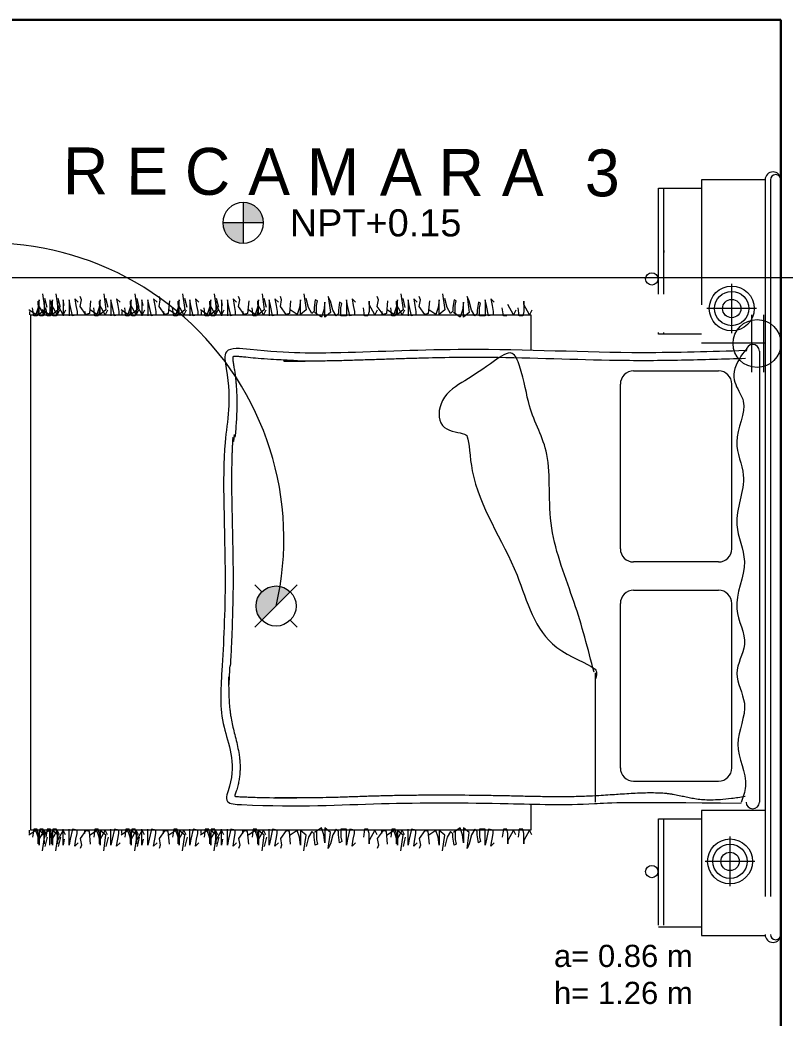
# Model space of a CAD drawing. Header units: millimetres. Extents: x 2787.4 to 2811.7, y 1328.5 to 1358.7.
# Drawn here: x 2797.443 to 2800.263, y 1343.241 to 1346.919 of the extents above; entities that cross this region are included whole.
import ezdxf
from ezdxf.enums import TextEntityAlignment as Align

# ---------------------------------------------------------------- set-up
doc = ezdxf.new("R2010")
doc.units = ezdxf.units.MM
doc.linetypes.add('ACAD_ISO04W100', pattern=[30, 24, -3, 0, -3])
doc.layers.get('0').update_dxf_attribs({"lineweight": 5})
for name, color, linetype, lineweight in [('0 NIVELES', 8, 'Continuous', 13), ('12-TEXTOS', 7, 'Continuous', 5), ('23- ILUMINACION', 32, 'Continuous', 5), ('5 CORTES', 7, 'Continuous', 9), ('7-EJES', 7, 'ACAD_ISO04W100', 5), ('8-MUEBLES', 7, 'Continuous', 9), ('MUROS', 7, 'Continuous', 30)]:
    doc.layers.add(name, color=color, linetype=linetype, lineweight=lineweight)
doc.layers.add('VENTANAS', color=161, linetype='Continuous')
doc.styles.add('Annotative', font='arial.ttf')
doc.styles.add('Letreros', font='GOTHICI.TTF', dxfattribs={"height": 0.1})
doc.styles.add('ROMANS', font='arial.ttf', dxfattribs={"width": 0.8})
doc.styles.get("Standard").update_dxf_attribs({"font": 'arial.ttf'})

# ---------------------------------------------------------------- blocks, each defined once
blk = doc.blocks.new('cama matrim')
for p, q in [((2840.3, 5031.8), (2600.3, 5031.8)), ((2840.3, 4561), (2840.3, 5031.8)), ((2840.3, 4999.7), (3002, 4999.7)), ((2982, 4992.3), (2982, 4592.3)), ((3002, 4992.3), (3002, 4592.3)), ((2540.3, 2184.5), (2540.3, 4884.5)), ((2580.3, 2184.5), (2580.3, 4884.5)), ((2600.3, 2184.5), (2600.3, 4884.5)), ((2732.2, 4845.9), (2732.2, 4752.5)), ((2638.8, 4752.5), (2732.2, 4752.5)), ((2732.2, 4752.5), (2732.2, 4659)), ((2732.2, 4752.5), (2825.6, 4752.5)), ((3723.8, 4703.6), (3715.2, 4643.6)), ((3715.2, 4686.5), (3723.8, 4703.6)), ((3815.6, 4713.3), (3807.1, 4653.2)), ((3899.7, 4691.3), (3904, 4704.2)), ((3973.5, 4713.3), (3964.9, 4653.2)), ((4057.6, 4691.3), (4061.9, 4704.2)), ((4246.9, 4703.6), (4238.3, 4643.6)), ((4238.3, 4686.5), (4246.9, 4703.6)), ((4338.7, 4713.3), (4330.1, 4653.2)), ((4422.8, 4691.3), (4427, 4704.2)), ((4496.5, 4713.3), (4488, 4653.2)), ((4580.6, 4691.3), (4584.9, 4704.2)), ((4677, 4713.3), (4668.4, 4653.2)), ((4795.9, 4713.3), (4787.3, 4653.2)), ((4880, 4691.3), (4884.3, 4704.2)), ((4976.3, 4713.3), (4967.7, 4653.2)), ((5093.2, 4713.3), (5084.6, 4653.2)), ((5177.2, 4691.3), (5181.5, 4704.2)), ((5273.6, 4713.3), (5265, 4653.2)), ((5323.5, 4713.3), (5314.9, 4653.2)), ((3488.3, 4635), (3509.7, 4673.6)), ((3509.7, 4686.5), (3509.7, 4647.9)), ((3509.7, 4673.6), (3509.7, 4686.5)), ((3548.2, 4635), (3569.7, 4673.6)), ((3569.7, 4673.6), (3569.7, 4686.5)), ((3569.7, 4686.5), (3569.7, 4647.9)), ((3620.9, 4682.2), (3633.8, 4695.1)), ((3629.5, 4669.3), (3625.2, 4647.9)), ((3633.8, 4695.1), (3629.5, 4669.3)), ((3642.3, 4630.7), (3650.9, 4669.3)), ((3650.9, 4669.3), (3655.2, 4690.8)), ((3655.2, 4690.8), (3655.2, 4643.6)), ((3672.4, 4677.9), (3680.9, 4682.2)), ((3676.6, 4660.7), (3672.4, 4677.9)), ((3680.9, 4682.2), (3685.2, 4652.1)), ((3706.7, 4652.1), (3715.2, 4686.5)), ((3736.7, 4682.2), (3741, 4652.1)), ((3736.7, 4665), (3736.7, 4682.2)), ((3736.7, 4626.4), (3736.7, 4665)), ((3764.2, 4687.6), (3772.8, 4691.9)), ((3768.5, 4670.4), (3764.2, 4687.6)), ((3768.5, 4640.4), (3768.5, 4670.4)), ((3772.8, 4691.9), (3777, 4661.8)), ((3798.5, 4661.8), (3807.1, 4696.1)), ((3828.5, 4674.7), (3828.5, 4691.9)), ((3828.5, 4691.9), (3832.8, 4661.8)), ((3828.5, 4636.1), (3828.5, 4674.7)), ((3865.4, 4687), (3869.7, 4639.8)), ((3882.6, 4635.5), (3904, 4665.6)), ((3904, 4665.6), (3899.7, 4691.3)), ((3911.9, 4682.2), (3924.8, 4695.1)), ((3920.5, 4669.3), (3916.2, 4647.9)), ((3924.8, 4695.1), (3920.5, 4669.3)), ((3933.3, 4630.7), (3941.9, 4669.3)), ((3941.9, 4669.3), (3946.2, 4690.8)), ((3946.2, 4690.8), (3946.2, 4643.6)), ((3956.3, 4661.8), (3964.9, 4696.1)), ((3968.3, 4635), (3989.7, 4673.6)), ((3986.4, 4674.7), (3986.4, 4691.9)), ((3986.4, 4691.9), (3990.6, 4661.8)), ((3986.4, 4636.1), (3986.4, 4674.7)), ((3989.7, 4673.6), (3989.7, 4686.5)), ((3989.7, 4686.5), (3989.7, 4647.9)), ((4023.3, 4687), (4027.5, 4639.8)), ((4040.4, 4635.5), (4061.9, 4665.6)), ((4061.9, 4665.6), (4057.6, 4691.3)), ((4071.3, 4635), (4092.7, 4673.6)), ((4092.7, 4686.5), (4092.7, 4647.9)), ((4092.7, 4673.6), (4092.7, 4686.5)), ((4143.9, 4682.2), (4156.8, 4695.1)), ((4152.5, 4669.3), (4148.2, 4647.9)), ((4156.8, 4695.1), (4152.5, 4669.3)), ((4165.4, 4630.7), (4174, 4669.3)), ((4174, 4669.3), (4178.3, 4690.8)), ((4178.3, 4690.8), (4178.3, 4643.6)), ((4195.4, 4677.9), (4204, 4682.2)), ((4199.7, 4660.7), (4195.4, 4677.9)), ((4204, 4682.2), (4208.3, 4652.1)), ((4229.7, 4652.1), (4238.3, 4686.5)), ((4259.7, 4665), (4259.7, 4682.2)), ((4259.7, 4682.2), (4264, 4652.1)), ((4259.7, 4626.4), (4259.7, 4665)), ((4287.2, 4687.6), (4295.8, 4691.9)), ((4291.5, 4670.4), (4287.2, 4687.6)), ((4291.5, 4640.4), (4291.5, 4670.4)), ((4295.8, 4691.9), (4300.1, 4661.8)), ((4321.5, 4661.8), (4330.1, 4696.1)), ((4351.6, 4691.9), (4355.8, 4661.8)), ((4351.6, 4674.7), (4351.6, 4691.9)), ((4351.6, 4636.1), (4351.6, 4674.7)), ((4388.5, 4687), (4392.7, 4639.8)), ((4405.6, 4635.5), (4427, 4665.6)), ((4427, 4665.6), (4422.8, 4691.3)), ((4434.9, 4682.2), (4447.8, 4695.1)), ((4443.5, 4669.3), (4439.2, 4647.9)), ((4447.8, 4695.1), (4443.5, 4669.3)), ((4456.4, 4630.7), (4465, 4669.3)), ((4465, 4669.3), (4469.3, 4690.8)), ((4469.3, 4690.8), (4469.3, 4643.6)), ((4479.4, 4661.8), (4488, 4696.1)), ((4491.3, 4635), (4512.8, 4673.6)), ((4509.4, 4691.9), (4513.7, 4661.8)), ((4509.4, 4674.7), (4509.4, 4691.9)), ((4509.4, 4636.1), (4509.4, 4674.7)), ((4512.8, 4686.5), (4512.8, 4647.9)), ((4512.8, 4673.6), (4512.8, 4686.5)), ((4546.3, 4687), (4550.6, 4639.8)), ((4563.5, 4635.5), (4584.9, 4665.6)), ((4584.9, 4665.6), (4580.6, 4691.3)), ((4592.8, 4682.2), (4605.7, 4695.1)), ((4601.4, 4669.3), (4597.1, 4647.9)), ((4605.7, 4695.1), (4601.4, 4669.3)), ((4614.2, 4630.7), (4622.8, 4669.3)), ((4622.8, 4669.3), (4627.1, 4690.8)), ((4627.1, 4690.8), (4627.1, 4643.6)), ((4645.4, 4669.3), (4649.7, 4690.8)), ((4649.2, 4635), (4670.6, 4673.6)), ((4649.7, 4690.8), (4649.7, 4643.6)), ((4659.8, 4661.8), (4668.4, 4696.1)), ((4670.6, 4686.5), (4670.6, 4647.9)), ((4670.6, 4673.6), (4670.6, 4686.5)), ((4671.7, 4635), (4693.2, 4673.6)), ((4689.8, 4691.9), (4694.1, 4661.8)), ((4689.8, 4674.7), (4689.8, 4691.9)), ((4689.8, 4636.1), (4689.8, 4674.7)), ((4693.2, 4686.5), (4693.2, 4647.9)), ((4693.2, 4673.6), (4693.2, 4686.5)), ((4734.3, 4682.2), (4747.2, 4695.1)), ((4742.9, 4669.3), (4738.6, 4647.9)), ((4747.2, 4695.1), (4742.9, 4669.3)), ((4755.7, 4630.7), (4764.3, 4669.3)), ((4764.3, 4669.3), (4768.6, 4690.8)), ((4768.6, 4690.8), (4768.6, 4643.6)), ((4778.7, 4661.8), (4787.3, 4696.1)), ((4790.7, 4635), (4812.1, 4673.6)), ((4808.8, 4674.7), (4808.8, 4691.9)), ((4808.8, 4691.9), (4813, 4661.8)), ((4808.8, 4636.1), (4808.8, 4674.7)), ((4812.1, 4673.6), (4812.1, 4686.5)), ((4812.1, 4686.5), (4812.1, 4647.9)), ((4845.7, 4687), (4849.9, 4639.8)), ((4862.8, 4635.5), (4884.3, 4665.6)), ((4884.3, 4665.6), (4880, 4691.3)), ((4892.2, 4682.2), (4905, 4695.1)), ((4900.7, 4669.3), (4896.4, 4647.9)), ((4905, 4695.1), (4900.7, 4669.3)), ((4913.6, 4630.7), (4922.2, 4669.3)), ((4922.2, 4669.3), (4926.5, 4690.8)), ((4926.5, 4690.8), (4926.5, 4643.6)), ((4944.7, 4669.3), (4949, 4690.8)), ((4948.5, 4635), (4970, 4673.6)), ((4949, 4690.8), (4949, 4643.6)), ((4959.1, 4661.8), (4967.7, 4696.1)), ((4970, 4673.6), (4970, 4686.5)), ((4970, 4686.5), (4970, 4647.9)), ((4971.1, 4635), (4992.5, 4673.6)), ((4989.2, 4674.7), (4989.2, 4691.9)), ((4989.2, 4691.9), (4993.5, 4661.8)), ((4989.2, 4636.1), (4989.2, 4674.7)), ((4992.5, 4673.6), (4992.5, 4686.5)), ((4992.5, 4686.5), (4992.5, 4647.9)), ((5031.6, 4682.2), (5044.4, 4695.1)), ((5040.1, 4669.3), (5035.9, 4647.9)), ((5044.4, 4695.1), (5040.1, 4669.3)), ((5053, 4630.7), (5061.6, 4669.3)), ((5061.6, 4669.3), (5065.9, 4690.8)), ((5065.9, 4690.8), (5065.9, 4643.6)), ((5076, 4661.8), (5084.6, 4696.1)), ((5087.9, 4635), (5109.4, 4673.6)), ((5106, 4691.9), (5110.3, 4661.8)), ((5106, 4674.7), (5106, 4691.9)), ((5106, 4636.1), (5106, 4674.7)), ((5109.4, 4686.5), (5109.4, 4647.9)), ((5109.4, 4673.6), (5109.4, 4686.5)), ((5142.9, 4687), (5147.2, 4639.8)), ((5160.1, 4635.5), (5181.5, 4665.6)), ((5181.5, 4665.6), (5177.2, 4691.3)), ((5189.4, 4682.2), (5202.3, 4695.1)), ((5198, 4669.3), (5193.7, 4647.9)), ((5202.3, 4695.1), (5198, 4669.3)), ((5210.9, 4630.7), (5219.4, 4669.3)), ((5219.4, 4669.3), (5223.7, 4690.8)), ((5223.7, 4690.8), (5223.7, 4643.6)), ((5242, 4669.3), (5246.3, 4690.8)), ((5245.8, 4635), (5267.2, 4673.6)), ((5246.3, 4690.8), (5246.3, 4643.6)), ((5256.4, 4661.8), (5265, 4696.1)), ((5267.2, 4686.5), (5267.2, 4647.9)), ((5267.2, 4673.6), (5267.2, 4686.5)), ((5268.3, 4635), (5289.8, 4673.6)), ((5286.4, 4691.9), (5290.7, 4661.8)), ((5286.4, 4674.7), (5286.4, 4691.9)), ((5286.4, 4636.1), (5286.4, 4674.7)), ((5289.8, 4686.5), (5289.8, 4647.9)), ((5289.8, 4673.6), (5289.8, 4686.5)), ((5296.2, 4690.8), (5296.2, 4643.6)), ((5306.3, 4661.8), (5314.9, 4696.1)), ((5317.1, 4673.6), (5317.1, 4686.5)), ((5317.1, 4686.5), (5317.1, 4647.9)), ((5318.2, 4635), (5339.7, 4673.6)), ((5336.3, 4674.7), (5336.3, 4691.9)), ((5336.3, 4691.9), (5340.6, 4661.8)), ((5336.3, 4636.1), (5336.3, 4674.7)), ((5339.7, 4673.6), (5339.7, 4686.5)), ((5339.7, 4686.5), (5339.7, 4647.9)), ((3479.7, 4652.1), (3488.3, 4635)), ((3483.2, 4634.6), (5368.6, 4634.6)), ((3483.2, 4536.6), (3483.2, 4634.6)), ((3509.7, 4647.9), (3514, 4630.7)), ((3514, 4630.7), (3526.9, 4630.7)), ((3526.9, 4630.7), (3531.1, 4660.7)), ((3539.6, 4652.1), (3548.2, 4635)), ((3569.7, 4647.9), (3574, 4630.7)), ((3574, 4630.7), (3586.8, 4630.7)), ((3586.8, 4630.7), (3591.1, 4660.7)), ((3625.2, 4647.9), (3625.2, 4635)), ((3625.2, 4635), (3642.3, 4630.7)), ((3655.2, 4643.6), (3655.2, 4630.7)), ((3655.2, 4630.7), (3676.6, 4630.7)), ((3676.6, 4630.7), (3676.6, 4660.7)), ((3685.2, 4652.1), (3685.2, 4639.3)), ((3685.2, 4639.3), (3693.8, 4630.7)), ((3693.8, 4630.7), (3706.7, 4652.1)), ((3715.2, 4643.6), (3736.7, 4626.4)), ((3741, 4652.1), (3749.5, 4626.4)), ((3749.5, 4626.4), (3775.3, 4643.6)), ((3777, 4661.8), (3777, 4648.9)), ((3777, 4648.9), (3785.6, 4640.4)), ((3785.6, 4640.4), (3798.5, 4661.8)), ((3807.1, 4653.2), (3828.5, 4636.1)), ((3832.8, 4661.8), (3841.4, 4636.1)), ((3841.4, 4636.1), (3867.1, 4653.2)), ((3869.7, 4639.8), (3882.6, 4635.5)), ((3916.2, 4647.9), (3916.2, 4635)), ((3916.2, 4635), (3933.3, 4630.7)), ((3946.2, 4643.6), (3946.2, 4630.7)), ((3959.7, 4652.1), (3968.3, 4635)), ((3964.9, 4653.2), (3986.4, 4636.1)), ((3989.7, 4647.9), (3994, 4630.7)), ((3990.6, 4661.8), (3999.2, 4636.1)), ((3994, 4630.7), (4006.9, 4630.7)), ((3999.2, 4636.1), (4024.9, 4653.2)), ((4006.9, 4630.7), (4011.2, 4660.7)), ((4027.5, 4639.8), (4040.4, 4635.5)), ((4045.2, 4647.9), (4045.2, 4635)), ((4062.7, 4652.1), (4071.3, 4635)), ((4092.7, 4647.9), (4097, 4630.7)), ((4097, 4630.7), (4109.9, 4630.7)), ((4109.9, 4630.7), (4114.2, 4660.7)), ((4148.2, 4647.9), (4148.2, 4635)), ((4148.2, 4635), (4165.4, 4630.7)), ((4178.3, 4643.6), (4178.3, 4630.7)), ((4178.3, 4630.7), (4199.7, 4630.7)), ((4199.7, 4630.7), (4199.7, 4660.7)), ((4208.3, 4652.1), (4208.3, 4639.3)), ((4208.3, 4639.3), (4216.8, 4630.7)), ((4216.8, 4630.7), (4229.7, 4652.1)), ((4238.3, 4643.6), (4259.7, 4626.4)), ((4264, 4652.1), (4272.6, 4626.4)), ((4272.6, 4626.4), (4298.3, 4643.6)), ((4300.1, 4661.8), (4300.1, 4648.9)), ((4300.1, 4648.9), (4308.7, 4640.4)), ((4308.7, 4640.4), (4321.5, 4661.8)), ((4330.1, 4653.2), (4351.6, 4636.1)), ((4355.8, 4661.8), (4364.4, 4636.1)), ((4364.4, 4636.1), (4390.1, 4653.2)), ((4392.7, 4639.8), (4405.6, 4635.5)), ((4439.2, 4647.9), (4439.2, 4635)), ((4439.2, 4635), (4456.4, 4630.7)), ((4469.3, 4643.6), (4469.3, 4630.7)), ((4482.7, 4652.1), (4491.3, 4635)), ((4488, 4653.2), (4509.4, 4636.1)), ((4512.8, 4647.9), (4517.1, 4630.7)), ((4513.7, 4661.8), (4522.3, 4636.1)), ((4517.1, 4630.7), (4529.9, 4630.7)), ((4522.3, 4636.1), (4548, 4653.2)), ((4529.9, 4630.7), (4534.2, 4660.7)), ((4550.6, 4639.8), (4563.5, 4635.5)), ((4568.3, 4647.9), (4568.3, 4635)), ((4597.1, 4647.9), (4597.1, 4635)), ((4597.1, 4635), (4614.2, 4630.7)), ((4627.1, 4643.6), (4627.1, 4630.7)), ((4640.6, 4652.1), (4649.2, 4635)), ((4649.7, 4643.6), (4649.7, 4630.7)), ((4663.2, 4652.1), (4671.7, 4635)), ((4668.4, 4653.2), (4689.8, 4636.1)), ((4670.6, 4647.9), (4674.9, 4630.7)), ((4674.9, 4630.7), (4687.8, 4630.7)), ((4687.8, 4630.7), (4692.1, 4660.7)), ((4693.2, 4647.9), (4697.5, 4630.7)), ((4694.1, 4661.8), (4702.7, 4636.1)), ((4697.5, 4630.7), (4710.3, 4630.7)), ((4702.7, 4636.1), (4728.4, 4653.2)), ((4710.3, 4630.7), (4714.6, 4660.7)), ((4726.1, 4647.9), (4726.1, 4635)), ((4738.6, 4647.9), (4738.6, 4635)), ((4738.6, 4635), (4755.7, 4630.7)), ((4768.6, 4643.6), (4768.6, 4630.7)), ((4782.1, 4652.1), (4790.7, 4635)), ((4787.3, 4653.2), (4808.8, 4636.1)), ((4812.1, 4647.9), (4816.4, 4630.7)), ((4813, 4661.8), (4821.6, 4636.1)), ((4816.4, 4630.7), (4829.3, 4630.7)), ((4821.6, 4636.1), (4847.4, 4653.2)), ((4829.3, 4630.7), (4833.6, 4660.7)), ((4849.9, 4639.8), (4862.8, 4635.5)), ((4867.6, 4647.9), (4867.6, 4635)), ((4896.4, 4647.9), (4896.4, 4635)), ((4896.4, 4635), (4913.6, 4630.7)), ((4926.5, 4643.6), (4926.5, 4630.7)), ((4940, 4652.1), (4948.5, 4635)), ((4949, 4643.6), (4949, 4630.7)), ((4962.5, 4652.1), (4971.1, 4635)), ((4967.7, 4653.2), (4989.2, 4636.1)), ((4970, 4647.9), (4974.3, 4630.7)), ((4974.3, 4630.7), (4987.1, 4630.7)), ((4987.1, 4630.7), (4991.4, 4660.7)), ((4992.5, 4647.9), (4996.8, 4630.7)), ((4993.5, 4661.8), (5002, 4636.1)), ((4996.8, 4630.7), (5009.7, 4630.7)), ((5002, 4636.1), (5027.8, 4653.2)), ((5009.7, 4630.7), (5014, 4660.7)), ((5025.5, 4647.9), (5025.5, 4635)), ((5035.9, 4647.9), (5035.9, 4635)), ((5035.9, 4635), (5053, 4630.7)), ((5065.9, 4643.6), (5065.9, 4630.7)), ((5079.4, 4652.1), (5087.9, 4635)), ((5084.6, 4653.2), (5106, 4636.1)), ((5109.4, 4647.9), (5113.7, 4630.7)), ((5110.3, 4661.8), (5118.9, 4636.1)), ((5113.7, 4630.7), (5126.5, 4630.7)), ((5118.9, 4636.1), (5144.6, 4653.2)), ((5126.5, 4630.7), (5130.8, 4660.7)), ((5147.2, 4639.8), (5160.1, 4635.5)), ((5164.9, 4647.9), (5164.9, 4635)), ((5193.7, 4647.9), (5193.7, 4635)), ((5193.7, 4635), (5210.9, 4630.7)), ((5223.7, 4643.6), (5223.7, 4630.7)), ((5237.2, 4652.1), (5245.8, 4635)), ((5246.3, 4643.6), (5246.3, 4630.7)), ((5259.8, 4652.1), (5268.3, 4635)), ((5265, 4653.2), (5286.4, 4636.1)), ((5267.2, 4647.9), (5271.5, 4630.7)), ((5271.5, 4630.7), (5284.4, 4630.7)), ((5284.4, 4630.7), (5288.7, 4660.7)), ((5289.8, 4647.9), (5294.1, 4630.7)), ((5290.7, 4661.8), (5299.3, 4636.1)), ((5294.1, 4630.7), (5306.9, 4630.7)), ((5296.2, 4643.6), (5296.2, 4630.7)), ((5299.3, 4636.1), (5325, 4653.2)), ((5306.9, 4630.7), (5311.2, 4660.7)), ((5309.7, 4652.1), (5318.2, 4635)), ((5314.9, 4653.2), (5336.3, 4636.1)), ((5317.1, 4647.9), (5321.4, 4630.7)), ((5321.4, 4630.7), (5334.3, 4630.7)), ((5322.8, 4647.9), (5322.8, 4635)), ((5334.3, 4630.7), (5338.6, 4660.7)), ((5339.7, 4647.9), (5344, 4630.7)), ((5340.6, 4661.8), (5349.2, 4636.1)), ((5344, 4630.7), (5356.8, 4630.7)), ((5349.2, 4636.1), (5374.9, 4653.2)), ((5356.8, 4630.7), (5361.1, 4660.7)), ((5368.6, 3165.7), (5368.6, 4634.6)), ((5372.6, 4647.9), (5372.6, 4635)), ((3002, 4592.3), (2840.3, 4592.3)), ((2600.3, 4561), (2840.3, 4561)), ((2621.9, 2829.5), (2621.9, 4529.5)), ((3239.2, 4529.5), (3239.2, 4042.1)), ((2775.8, 4450.9), (3095.8, 4450.9)), ((2725.8, 4400.9), (2725.8, 3780.9)), ((3145.8, 4400.9), (3145.8, 3780.9)), ((3095.8, 3730.9), (2775.8, 3730.9)), ((2775.8, 3624.1), (3095.8, 3624.1)), ((2725.8, 3574.1), (2725.8, 2954.1)), ((3145.8, 3574.1), (3145.8, 2954.1)), ((5368.6, 2693), (5368.6, 3165.7)), ((3095.8, 2904.1), (2775.8, 2904.1)), ((3483.2, 2693), (3483.2, 2826.8)), ((2840.3, 2798.4), (2600.3, 2798.4)), ((2725.9, 2762.6), (2725.9, 2669.2)), ((2840.3, 2766.4), (3002, 2766.4)), ((2982, 2766.4), (2982, 2758.9)), ((3002, 2766.4), (3002, 2758.9)), ((3479.7, 2675.5), (3488.3, 2692.7)), ((5368.6, 2693), (3483.2, 2693)), ((3488.3, 2692.7), (3509.7, 2654)), ((3509.7, 2679.8), (3514, 2696.9)), ((3509.7, 2641.2), (3509.7, 2679.8)), ((3514, 2696.9), (3526.9, 2696.9)), ((3526.9, 2696.9), (3531.1, 2666.9)), ((3539.6, 2675.5), (3548.2, 2692.7)), ((3548.2, 2692.7), (3569.7, 2654)), ((3574, 2696.9), (3586.8, 2696.9)), ((3586.8, 2696.9), (3591.1, 2666.9)), ((3625.2, 2692.7), (3642.3, 2696.9)), ((3625.2, 2679.8), (3625.2, 2692.7)), ((3629.5, 2658.3), (3625.2, 2679.8)), ((3642.3, 2696.9), (3650.9, 2658.3)), ((3655.2, 2696.9), (3676.6, 2696.9)), ((3655.2, 2684.1), (3655.2, 2696.9)), ((3655.2, 2636.9), (3655.2, 2684.1)), ((3676.6, 2696.9), (3676.6, 2666.9)), ((3680.9, 2645.4), (3685.2, 2675.5)), ((3685.2, 2688.4), (3693.8, 2696.9)), ((3685.2, 2675.5), (3685.2, 2688.4)), ((3693.8, 2696.9), (3706.7, 2675.5)), ((3706.7, 2675.5), (3715.2, 2641.2)), ((3715.2, 2684.1), (3736.7, 2701.2)), ((3723.8, 2624), (3715.2, 2684.1)), ((3736.7, 2701.2), (3736.7, 2662.6)), ((3736.7, 2645.4), (3741, 2675.5)), ((3741, 2675.5), (3749.5, 2701.2)), ((3749.5, 2701.2), (3775.3, 2684.1)), ((3768.5, 2687.3), (3768.5, 2657.2)), ((3777, 2678.7), (3785.6, 2687.3)), ((3777, 2665.8), (3777, 2678.7)), ((3785.6, 2687.3), (3798.5, 2665.8)), ((3807.1, 2674.4), (3828.5, 2691.6)), ((3815.6, 2614.3), (3807.1, 2674.4)), ((3828.5, 2691.6), (3828.5, 2652.9)), ((3832.8, 2665.8), (3841.4, 2691.6)), ((3841.4, 2691.6), (3867.1, 2674.4)), ((3865.4, 2640.6), (3869.7, 2687.8)), ((3869.7, 2687.8), (3882.6, 2692.1)), ((3882.6, 2692.1), (3904, 2662.1)), ((3916.2, 2692.7), (3933.3, 2696.9)), ((3916.2, 2679.8), (3916.2, 2692.7)), ((3920.5, 2658.3), (3916.2, 2679.8)), ((3933.3, 2696.9), (3941.9, 2658.3)), ((3946.2, 2684.1), (3946.2, 2696.9)), ((3946.2, 2636.9), (3946.2, 2684.1)), ((3959.7, 2675.5), (3968.3, 2692.7)), ((3964.9, 2674.4), (3986.4, 2691.6)), ((3973.5, 2614.3), (3964.9, 2674.4)), ((3968.3, 2692.7), (3989.7, 2654)), ((3986.4, 2691.6), (3986.4, 2652.9)), ((3989.7, 2679.8), (3994, 2696.9)), ((3989.7, 2641.2), (3989.7, 2679.8)), ((3990.6, 2665.8), (3999.2, 2691.6)), ((3994, 2696.9), (4006.9, 2696.9)), ((3999.2, 2691.6), (4024.9, 2674.4)), ((4006.9, 2696.9), (4011.2, 2666.9)), ((4023.3, 2640.6), (4027.5, 2687.8)), ((4027.5, 2687.8), (4040.4, 2692.1)), ((4040.4, 2692.1), (4061.9, 2662.1)), ((4045.2, 2679.8), (4045.2, 2692.7)), ((4062.7, 2675.5), (4071.3, 2692.7)), ((4071.3, 2692.7), (4092.7, 2654)), ((4092.7, 2679.8), (4097, 2696.9)), ((4092.7, 2641.2), (4092.7, 2679.8)), ((4097, 2696.9), (4109.9, 2696.9)), ((4109.9, 2696.9), (4114.2, 2666.9)), ((4148.2, 2692.7), (4165.4, 2696.9)), ((4148.2, 2679.8), (4148.2, 2692.7)), ((4152.5, 2658.3), (4148.2, 2679.8)), ((4165.4, 2696.9), (4174, 2658.3)), ((4178.3, 2696.9), (4199.7, 2696.9)), ((4178.3, 2684.1), (4178.3, 2696.9)), ((4178.3, 2636.9), (4178.3, 2684.1)), ((4199.7, 2696.9), (4199.7, 2666.9)), ((4204, 2645.4), (4208.3, 2675.5)), ((4208.3, 2688.4), (4216.8, 2696.9)), ((4208.3, 2675.5), (4208.3, 2688.4)), ((4216.8, 2696.9), (4229.7, 2675.5)), ((4229.7, 2675.5), (4238.3, 2641.2)), ((4238.3, 2684.1), (4259.7, 2701.2)), ((4246.9, 2624), (4238.3, 2684.1)), ((4259.7, 2701.2), (4259.7, 2662.6)), ((4259.7, 2645.4), (4264, 2675.5)), ((4264, 2675.5), (4272.6, 2701.2)), ((4272.6, 2701.2), (4298.3, 2684.1)), ((4291.5, 2687.3), (4291.5, 2657.2)), ((4300.1, 2678.7), (4308.7, 2687.3)), ((4300.1, 2665.8), (4300.1, 2678.7)), ((4308.7, 2687.3), (4321.5, 2665.8)), ((4330.1, 2674.4), (4351.6, 2691.6)), ((4338.7, 2614.3), (4330.1, 2674.4)), ((4351.6, 2691.6), (4351.6, 2652.9)), ((4355.8, 2665.8), (4364.4, 2691.6)), ((4364.4, 2691.6), (4390.1, 2674.4)), ((4388.5, 2640.6), (4392.7, 2687.8)), ((4392.7, 2687.8), (4405.6, 2692.1)), ((4405.6, 2692.1), (4427, 2662.1)), ((4439.2, 2692.7), (4456.4, 2696.9)), ((4439.2, 2679.8), (4439.2, 2692.7)), ((4443.5, 2658.3), (4439.2, 2679.8)), ((4456.4, 2696.9), (4465, 2658.3)), ((4469.3, 2684.1), (4469.3, 2696.9)), ((4469.3, 2636.9), (4469.3, 2684.1)), ((4482.7, 2675.5), (4491.3, 2692.7)), ((4488, 2674.4), (4509.4, 2691.6)), ((4496.5, 2614.3), (4488, 2674.4)), ((4491.3, 2692.7), (4512.8, 2654)), ((4509.4, 2691.6), (4509.4, 2652.9)), ((4512.8, 2679.8), (4517.1, 2696.9)), ((4512.8, 2641.2), (4512.8, 2679.8)), ((4513.7, 2665.8), (4522.3, 2691.6)), ((4517.1, 2696.9), (4529.9, 2696.9)), ((4522.3, 2691.6), (4548, 2674.4)), ((4529.9, 2696.9), (4534.2, 2666.9)), ((4546.3, 2640.6), (4550.6, 2687.8)), ((4550.6, 2687.8), (4563.5, 2692.1)), ((4563.5, 2692.1), (4584.9, 2662.1)), ((4568.3, 2679.8), (4568.3, 2692.7)), ((4597.1, 2692.7), (4614.2, 2696.9)), ((4597.1, 2679.8), (4597.1, 2692.7)), ((4601.4, 2658.3), (4597.1, 2679.8)), ((4614.2, 2696.9), (4622.8, 2658.3)), ((4627.1, 2684.1), (4627.1, 2696.9)), ((4627.1, 2636.9), (4627.1, 2684.1)), ((4640.6, 2675.5), (4649.2, 2692.7)), ((4649.2, 2692.7), (4670.6, 2654)), ((4649.7, 2684.1), (4649.7, 2696.9)), ((4649.7, 2636.9), (4649.7, 2684.1)), ((4663.2, 2675.5), (4671.7, 2692.7)), ((4668.4, 2674.4), (4689.8, 2691.6)), ((4677, 2614.3), (4668.4, 2674.4)), ((4670.6, 2679.8), (4674.9, 2696.9)), ((4670.6, 2641.2), (4670.6, 2679.8)), ((4671.7, 2692.7), (4693.2, 2654)), ((4674.9, 2696.9), (4687.8, 2696.9)), ((4687.8, 2696.9), (4692.1, 2666.9)), ((4689.8, 2691.6), (4689.8, 2652.9)), ((4693.2, 2679.8), (4697.5, 2696.9)), ((4693.2, 2641.2), (4693.2, 2679.8)), ((4694.1, 2665.8), (4702.7, 2691.6)), ((4697.5, 2696.9), (4710.3, 2696.9)), ((4702.7, 2691.6), (4728.4, 2674.4)), ((4710.3, 2696.9), (4714.6, 2666.9)), ((4726.1, 2679.8), (4726.1, 2692.7)), ((4738.6, 2692.7), (4755.7, 2696.9)), ((4738.6, 2679.8), (4738.6, 2692.7)), ((4742.9, 2658.3), (4738.6, 2679.8)), ((4755.7, 2696.9), (4764.3, 2658.3)), ((4768.6, 2684.1), (4768.6, 2696.9)), ((4768.6, 2636.9), (4768.6, 2684.1)), ((4782.1, 2675.5), (4790.7, 2692.7)), ((4787.3, 2674.4), (4808.8, 2691.6)), ((4795.9, 2614.3), (4787.3, 2674.4)), ((4790.7, 2692.7), (4812.1, 2654)), ((4808.8, 2691.6), (4808.8, 2652.9)), ((4812.1, 2679.8), (4816.4, 2696.9)), ((4812.1, 2641.2), (4812.1, 2679.8)), ((4813, 2665.8), (4821.6, 2691.6)), ((4816.4, 2696.9), (4829.3, 2696.9)), ((4821.6, 2691.6), (4847.4, 2674.4)), ((4829.3, 2696.9), (4833.6, 2666.9)), ((4845.7, 2640.6), (4849.9, 2687.8)), ((4849.9, 2687.8), (4862.8, 2692.1)), ((4862.8, 2692.1), (4884.3, 2662.1)), ((4867.6, 2679.8), (4867.6, 2692.7)), ((4896.4, 2692.7), (4913.6, 2696.9)), ((4896.4, 2679.8), (4896.4, 2692.7)), ((4900.7, 2658.3), (4896.4, 2679.8)), ((4913.6, 2696.9), (4922.2, 2658.3)), ((4926.5, 2684.1), (4926.5, 2696.9)), ((4926.5, 2636.9), (4926.5, 2684.1)), ((4940, 2675.5), (4948.5, 2692.7)), ((4948.5, 2692.7), (4970, 2654)), ((4949, 2684.1), (4949, 2696.9)), ((4949, 2636.9), (4949, 2684.1)), ((4962.5, 2675.5), (4971.1, 2692.7)), ((4967.7, 2674.4), (4989.2, 2691.6)), ((4976.3, 2614.3), (4967.7, 2674.4)), ((4970, 2679.8), (4974.3, 2696.9)), ((4970, 2641.2), (4970, 2679.8)), ((4971.1, 2692.7), (4992.5, 2654)), ((4974.3, 2696.9), (4987.1, 2696.9)), ((4987.1, 2696.9), (4991.4, 2666.9)), ((4989.2, 2691.6), (4989.2, 2652.9)), ((4992.5, 2679.8), (4996.8, 2696.9)), ((4992.5, 2641.2), (4992.5, 2679.8)), ((4993.5, 2665.8), (5002, 2691.6)), ((4996.8, 2696.9), (5009.7, 2696.9)), ((5002, 2691.6), (5027.8, 2674.4)), ((5009.7, 2696.9), (5014, 2666.9)), ((5025.5, 2679.8), (5025.5, 2692.7)), ((5035.9, 2692.7), (5053, 2696.9)), ((5035.9, 2679.8), (5035.9, 2692.7)), ((5040.1, 2658.3), (5035.9, 2679.8)), ((5053, 2696.9), (5061.6, 2658.3)), ((5065.9, 2684.1), (5065.9, 2696.9)), ((5065.9, 2636.9), (5065.9, 2684.1)), ((5079.4, 2675.5), (5087.9, 2692.7)), ((5084.6, 2674.4), (5106, 2691.6)), ((5093.2, 2614.3), (5084.6, 2674.4)), ((5087.9, 2692.7), (5109.4, 2654)), ((5106, 2691.6), (5106, 2652.9)), ((5109.4, 2679.8), (5113.7, 2696.9)), ((5109.4, 2641.2), (5109.4, 2679.8)), ((5110.3, 2665.8), (5118.9, 2691.6)), ((5113.7, 2696.9), (5126.5, 2696.9)), ((5118.9, 2691.6), (5144.6, 2674.4)), ((5126.5, 2696.9), (5130.8, 2666.9)), ((5142.9, 2640.6), (5147.2, 2687.8)), ((5147.2, 2687.8), (5160.1, 2692.1)), ((5160.1, 2692.1), (5181.5, 2662.1)), ((5164.9, 2679.8), (5164.9, 2692.7)), ((5193.7, 2692.7), (5210.9, 2696.9)), ((5193.7, 2679.8), (5193.7, 2692.7)), ((5198, 2658.3), (5193.7, 2679.8)), ((5210.9, 2696.9), (5219.4, 2658.3)), ((5223.7, 2684.1), (5223.7, 2696.9)), ((5223.7, 2636.9), (5223.7, 2684.1)), ((5237.2, 2675.5), (5245.8, 2692.7)), ((5245.8, 2692.7), (5267.2, 2654)), ((5246.3, 2684.1), (5246.3, 2696.9)), ((5246.3, 2636.9), (5246.3, 2684.1)), ((5259.8, 2675.5), (5268.3, 2692.7)), ((5265, 2674.4), (5286.4, 2691.6)), ((5273.6, 2614.3), (5265, 2674.4)), ((5267.2, 2679.8), (5271.5, 2696.9)), ((5267.2, 2641.2), (5267.2, 2679.8)), ((5268.3, 2692.7), (5289.8, 2654)), ((5271.5, 2696.9), (5284.4, 2696.9)), ((5284.4, 2696.9), (5288.7, 2666.9)), ((5286.4, 2691.6), (5286.4, 2652.9)), ((5289.8, 2679.8), (5294.1, 2696.9)), ((5289.8, 2641.2), (5289.8, 2679.8)), ((5290.7, 2665.8), (5299.3, 2691.6)), ((5294.1, 2696.9), (5306.9, 2696.9)), ((5296.2, 2684.1), (5296.2, 2696.9)), ((5296.2, 2636.9), (5296.2, 2684.1)), ((5299.3, 2691.6), (5325, 2674.4)), ((5306.9, 2696.9), (5311.2, 2666.9)), ((5309.7, 2675.5), (5318.2, 2692.7)), ((5314.9, 2674.4), (5336.3, 2691.6)), ((5323.5, 2614.3), (5314.9, 2674.4)), ((5317.1, 2679.8), (5321.4, 2696.9)), ((5317.1, 2641.2), (5317.1, 2679.8)), ((5318.2, 2692.7), (5339.7, 2654)), ((5321.4, 2696.9), (5334.3, 2696.9)), ((5322.8, 2679.8), (5322.8, 2692.7)), ((5334.3, 2696.9), (5338.6, 2666.9)), ((5336.3, 2691.6), (5336.3, 2652.9)), ((5339.7, 2679.8), (5344, 2696.9)), ((5339.7, 2641.2), (5339.7, 2679.8)), ((5340.6, 2665.8), (5349.2, 2691.6)), ((5344, 2696.9), (5356.8, 2696.9)), ((5349.2, 2691.6), (5374.9, 2674.4)), ((5356.8, 2696.9), (5361.1, 2666.9)), ((5372.6, 2679.8), (5372.6, 2692.7)), ((2632.5, 2669.2), (2725.9, 2669.2)), ((2725.9, 2669.2), (2819.3, 2669.2)), ((2725.9, 2669.2), (2725.9, 2575.8)), ((2840.3, 2184.5), (2840.3, 2655.2)), ((3509.7, 2654), (3509.7, 2641.2)), ((3620.9, 2645.4), (3633.8, 2632.6)), ((3633.8, 2632.6), (3629.5, 2658.3)), ((3650.9, 2658.3), (3655.2, 2636.9)), ((3676.6, 2666.9), (3672.4, 2649.7)), ((3672.4, 2649.7), (3680.9, 2645.4)), ((3715.2, 2641.2), (3723.8, 2624)), ((3736.7, 2662.6), (3736.7, 2645.4)), ((3768.5, 2657.2), (3764.2, 2640.1)), ((3764.2, 2640.1), (3772.8, 2635.8)), ((3772.8, 2635.8), (3777, 2665.8)), ((3798.5, 2665.8), (3807.1, 2631.5)), ((3828.5, 2635.8), (3832.8, 2665.8)), ((3828.5, 2652.9), (3828.5, 2635.8)), ((3904, 2662.1), (3899.7, 2636.3)), ((3899.7, 2636.3), (3904, 2623.4)), ((3911.9, 2645.4), (3924.8, 2632.6)), ((3924.8, 2632.6), (3920.5, 2658.3)), ((3941.9, 2658.3), (3946.2, 2636.9)), ((3956.3, 2665.8), (3964.9, 2631.5)), ((3986.4, 2635.8), (3990.6, 2665.8)), ((3986.4, 2652.9), (3986.4, 2635.8)), ((3989.7, 2654), (3989.7, 2641.2)), ((4061.9, 2662.1), (4057.6, 2636.3)), ((4057.6, 2636.3), (4061.9, 2623.4)), ((4092.7, 2654), (4092.7, 2641.2)), ((4143.9, 2645.4), (4156.8, 2632.6)), ((4156.8, 2632.6), (4152.5, 2658.3)), ((4174, 2658.3), (4178.3, 2636.9)), ((4199.7, 2666.9), (4195.4, 2649.7)), ((4195.4, 2649.7), (4204, 2645.4)), ((4238.3, 2641.2), (4246.9, 2624)), ((4259.7, 2662.6), (4259.7, 2645.4)), ((4291.5, 2657.2), (4287.2, 2640.1)), ((4287.2, 2640.1), (4295.8, 2635.8)), ((4295.8, 2635.8), (4300.1, 2665.8)), ((4321.5, 2665.8), (4330.1, 2631.5)), ((4351.6, 2635.8), (4355.8, 2665.8)), ((4351.6, 2652.9), (4351.6, 2635.8)), ((4427, 2662.1), (4422.8, 2636.3)), ((4422.8, 2636.3), (4427, 2623.4)), ((4434.9, 2645.4), (4447.8, 2632.6)), ((4447.8, 2632.6), (4443.5, 2658.3)), ((4465, 2658.3), (4469.3, 2636.9)), ((4479.4, 2665.8), (4488, 2631.5)), ((4509.4, 2635.8), (4513.7, 2665.8)), ((4509.4, 2652.9), (4509.4, 2635.8)), ((4512.8, 2654), (4512.8, 2641.2)), ((4584.9, 2662.1), (4580.6, 2636.3)), ((4580.6, 2636.3), (4584.9, 2623.4)), ((4592.8, 2645.4), (4605.7, 2632.6)), ((4605.7, 2632.6), (4601.4, 2658.3)), ((4622.8, 2658.3), (4627.1, 2636.9)), ((4645.4, 2658.3), (4649.7, 2636.9)), ((4659.8, 2665.8), (4668.4, 2631.5)), ((4670.6, 2654), (4670.6, 2641.2)), ((4689.8, 2635.8), (4694.1, 2665.8)), ((4689.8, 2652.9), (4689.8, 2635.8)), ((4693.2, 2654), (4693.2, 2641.2)), ((4734.3, 2645.4), (4747.2, 2632.6)), ((4747.2, 2632.6), (4742.9, 2658.3)), ((4764.3, 2658.3), (4768.6, 2636.9)), ((4778.7, 2665.8), (4787.3, 2631.5)), ((4808.8, 2635.8), (4813, 2665.8)), ((4808.8, 2652.9), (4808.8, 2635.8)), ((4812.1, 2654), (4812.1, 2641.2)), ((4884.3, 2662.1), (4880, 2636.3)), ((4880, 2636.3), (4884.3, 2623.4)), ((4892.2, 2645.4), (4905, 2632.6)), ((4905, 2632.6), (4900.7, 2658.3)), ((4922.2, 2658.3), (4926.5, 2636.9)), ((4944.7, 2658.3), (4949, 2636.9)), ((4959.1, 2665.8), (4967.7, 2631.5)), ((4970, 2654), (4970, 2641.2)), ((4989.2, 2635.8), (4993.5, 2665.8)), ((4989.2, 2652.9), (4989.2, 2635.8)), ((4992.5, 2654), (4992.5, 2641.2)), ((5031.6, 2645.4), (5044.4, 2632.6)), ((5044.4, 2632.6), (5040.1, 2658.3)), ((5061.6, 2658.3), (5065.9, 2636.9)), ((5076, 2665.8), (5084.6, 2631.5)), ((5106, 2635.8), (5110.3, 2665.8)), ((5106, 2652.9), (5106, 2635.8)), ((5109.4, 2654), (5109.4, 2641.2)), ((5181.5, 2662.1), (5177.2, 2636.3)), ((5177.2, 2636.3), (5181.5, 2623.4)), ((5189.4, 2645.4), (5202.3, 2632.6)), ((5202.3, 2632.6), (5198, 2658.3)), ((5219.4, 2658.3), (5223.7, 2636.9)), ((5242, 2658.3), (5246.3, 2636.9)), ((5256.4, 2665.8), (5265, 2631.5)), ((5267.2, 2654), (5267.2, 2641.2)), ((5286.4, 2635.8), (5290.7, 2665.8)), ((5286.4, 2652.9), (5286.4, 2635.8)), ((5289.8, 2654), (5289.8, 2641.2)), ((5306.3, 2665.8), (5314.9, 2631.5)), ((5317.1, 2654), (5317.1, 2641.2)), ((5336.3, 2635.8), (5340.6, 2665.8)), ((5336.3, 2652.9), (5336.3, 2635.8)), ((5339.7, 2654), (5339.7, 2641.2)), ((2982, 2615.7), (2982, 2215.7)), ((3002, 2615.7), (3002, 2215.7)), ((2982, 2450.5), (2982, 2457.9)), ((2600.3, 2184.5), (2840.3, 2184.5)), ((3002, 2215.7), (2840.3, 2215.7))]:
    blk.add_line(p, q)
for centre, radius in [((2732.2, 4752.5), 84.6), ((2732.2, 4752.5), 64.6), ((3027.3, 4791.1), 23.2), ((2732.2, 4752.5), 34.6), ((2725.9, 2669.2), 84.6), ((2725.9, 2669.2), 64.6), ((2725.9, 2669.2), 34.6), ((3027.3, 2557.7), 23.2)]:
    blk.add_circle(centre, radius)
for centre, radius, start, end in [((2570.3, 5027.6), 30, 0, 180), ((2560.3, 5027.6), 20, 0, 180), ((2646.9, 4529.5), 25, 0, 180), ((2775.8, 4400), 50, 90, 180), ((3095.8, 4400), 50, 0, 90), ((2775.8, 3780.9), 50, 180, 270), ((3095.8, 3780.9), 50, 270, 0), ((2775.8, 3574.1), 50, 90, 180), ((3095.8, 3574.1), 50, 0, 90), ((2775.8, 2954.1), 50, 180, 270), ((3095.8, 2954.1), 50, 270, 0), ((2646.9, 2829.5), 25, 180, 0), ((2570.3, 2184.5), 30, 180, 0), ((2560.3, 2184.5), 20, 180, 0)]:
    blk.add_arc(centre, radius, start, end)
blk.add_open_spline([(2621.9, 4530.6), (2621.9, 4530.6), (2621.9, 4530.6), (2621.9, 4530.6)], degree=3)
for points, knots in [([(2670.3, 2827.7), (2665, 2811.2), (2759.7, 2933.4), (2640.3, 3007.7), (2733.5, 3165.9), (2654.4, 3315.4), (2736.1, 3469.5), (2648.8, 3634.6), (2739.6, 3787.1), (2651.6, 3927.5), (2731.5, 4045.1), (2649.7, 4169), (2734.3, 4312.7), (2657.4, 4438.3), (2683.3, 4510.3), (2690.6, 4530.6)], [0, 0, 0, 0, 52.053679, 203.861763, 359.088648, 486.285486, 674.904096, 816.043772, 997.194977, 1134.354366, 1246.591772, 1362.767188, 1519.18722, 1680.291872, 1743.410073, 1743.410073, 1743.410073, 1743.410073]), ([(2674.8, 2827.7), (2803.7, 2831.8), (3155.3, 2843.1), (3655.9, 2813.4), (4173, 2837.7), (4415.5, 2839.1), (4648.1, 2811.6), (4606.8, 3010.8), (4656.2, 3192.3), (4627, 3632.2), (4646, 4022.9), (4661.7, 4227.5), (4585.1, 4395.7), (4644.5, 4535.3), (4361.1, 4549.5), (4079.8, 4530.1), (3612.5, 4531.6), (3307.8, 4542.4), (3127.7, 4526.5), (2690.6, 4533.6)], [0, 0, 0, 0, 38.60372, 105.242339, 152.790984, 186.53302, 194.698928, 201.204539, 235.361581, 290.252879, 327.273745, 354.934657, 378.604903, 384.355025, 389.380515, 441.384012, 489.323274, 521.82446, 537.805403, 537.805403, 537.805403, 537.805403]), ([(4599.4, 4507.1), (4597.5, 4507.4), (4595.4, 4507.6), (4590.5, 4508), (4587.8, 4508.2), (4582.2, 4508.5), (4579.1, 4508.7), (4573, 4509), (4570, 4509.1), (4561, 4509.5), (4555.3, 4509.7), (4536.6, 4510.5), (4525.1, 4510.9), (4503.4, 4511.5), (4493.1, 4511.8), (4467.9, 4512.4), (4438.5, 4512.5), (4417.4, 4512.8), (4405.9, 4512.9), (4386.7, 4513), (4375.4, 4513), (4355.6, 4513), (4467.1, 4513), (4423.8, 4512.7), (4415.4, 4512.6), (4426.8, 4512.3), (4416.6, 4512.1), (4267.6, 4511.5), (4246.2, 4510.9), (4213.5, 4510), (4191.8, 4509.3), (4156.5, 4508.1), (4142.9, 4507.6), (4094.2, 4506), (4080, 4505.5), (4044.3, 4504.5), (4022.8, 4504), (3985.9, 4503.3), (3965.7, 4502.9), (3924.5, 4502.4), (3903.6, 4502.2), (3866.1, 4502), (3844.5, 4501.9), (3803.2, 4501.9), (3783.3, 4501.9), (3720.7, 4502.3), (3680.5, 4502.7), (3619.5, 4503.7), (3599.4, 4504), (3559.1, 4504.8), (3539, 4505.3), (3500.3, 4506.2), (3480, 4506.7), (3441.4, 4507.4), (3423.1, 4507.7), (3380.5, 4507.9), (3361.6, 4507.9), (3322.9, 4507.5), (3303, 4507), (3259.7, 4505.5), (3241, 4504.6), (3196, 4501.8), (3169.8, 4500), (3145.8, 4498.4), (3132.7, 4497.5), (3110.2, 4496.1), (3100.7, 4495.6), (3078.5, 4494.5), (3068.4, 4494.1), (3048.5, 4493.5), (3038.7, 4493.4), (3007.9, 4493.4), (2989.2, 4494.1), (2968.2, 4496.2), (2963.7, 4496.7), (2955.1, 4497.9), (2951, 4498.5), (2943.1, 4499.8), (2939.1, 4500.6), (2931.6, 4502), (2928.2, 4502.7), (2915.8, 4505.4), (2909.4, 4506.8), (2895.7, 4509.9), (2888.3, 4511.5), (2874.3, 4514.2), (2866.8, 4515.5), (2850.9, 4517.7), (2842.6, 4518.6), (2815.9, 4520.4), (2794.8, 4520.6), (2755.9, 4518), (2742, 4516.7), (2718.8, 4513.8), (2710.8, 4512.7), (2693.9, 4510.1), (2685, 4508.7), (2675.9, 4507.1)], [387.288971, 387.288971, 387.288971, 387.288971, 387.983615, 387.983615, 388.736981, 388.736981, 389.490347, 389.490347, 390.243714, 390.243714, 391.750446, 391.750446, 394.763911, 394.763911, 397.777376, 397.777376, 400.790841, 400.790841, 403.804306, 403.804306, 406.817771, 406.817771, 409.831236, 409.831236, 412.844701, 412.844701, 415.858166, 415.858166, 421.885096, 421.885096, 427.912026, 427.912026, 433.938956, 433.938956, 439.965886, 439.965886, 445.992816, 445.992816, 452.019746, 452.019746, 458.046675, 458.046675, 464.073605, 464.073605, 470.100535, 470.100535, 482.154395, 482.154395, 488.181325, 488.181325, 494.208255, 494.208255, 500.235185, 500.235185, 506.262115, 506.262115, 512.289045, 512.289045, 518.315975, 518.315975, 524.342905, 524.342905, 530.369835, 530.369835, 533.3833, 533.3833, 536.396765, 536.396765, 539.41023, 539.41023, 542.423695, 542.423695, 548.450625, 548.450625, 549.957357, 549.957357, 551.46409, 551.46409, 552.970822, 552.970822, 554.477555, 554.477555, 557.491019, 557.491019, 560.504484, 560.504484, 563.517949, 563.517949, 566.531414, 566.531414, 572.558344, 572.558344, 575.571809, 575.571809, 577.078542, 577.078542, 578.585274, 578.585274, 578.585274, 578.585274]), ([(4606.9, 2850.9), (4606.9, 2851.7), (4606.9, 2852.7), (4606.9, 2855.5), (4606.9, 2857.2), (4606.5, 2861.6), (4606.2, 2864.3), (4605.8, 2868.2), (4605.3, 2871.2), (4604.5, 2876.8), (4604.1, 2879.5), (4602.6, 2888.4), (4601.6, 2894.1), (4598.8, 2913.3), (4597.2, 2925.3), (4595.5, 2941.2), (4594.9, 2947.4), (4594, 2958.9), (4593.5, 2964.4), (4592.4, 2981.4), (4592, 2992.1), (4591.4, 3013.8), (4591.3, 3024.4), (4591.5, 3044.9), (4591.7, 3054.7), (4592.5, 3076.2), (4593, 3085.7), (4594.2, 3105.1), (4594.9, 3115), (4597.2, 3144), (4599.1, 3164.3), (4601.5, 3140.3), (4602.4, 3150.1), (4604.1, 3169.3), (4604.9, 3178.7), (4606.2, 3146.6), (4606.9, 3156.8), (4607.7, 3170.3), (4608, 3175.5), (4608.4, 3184.6), (4608.6, 3188.4), (4609.1, 3200.2), (4609.3, 3204.1), (4609.6, 3213.3), (4609.8, 3218.6), (4610.2, 3232.4), (4610.5, 3243), (4610.9, 3261.7), (4611, 3271.7), (4611.2, 3291.8), (4611.3, 3301.9), (4611.3, 3330.5), (4611.2, 3350.8), (4610.7, 3392.1), (4610.3, 3412.9), (4608.4, 3509), (4605.8, 3595.9), (4605.6, 3718.3), (4606.1, 3758.4), (4608.2, 3839.7), (4609.7, 3881), (4612.1, 3938.7), (4613, 3959.3), (4615, 4000.3), (4616, 4020.9), (4618, 4010), (4619.1, 4031.8), (4620.4, 4061), (4620.9, 4071.9), (4621.4, 4086.4), (4621.5, 4091.8), (4621.8, 4051.5), (4621.9, 4055.8), (4622.1, 4067.6), (4622.2, 4071.9), (4622.3, 4081.4), (4622.3, 4086.8), (4622.2, 4101), (4622, 4111.5), (4621.4, 4130.5), (4621, 4140.2), (4619.7, 4159.9), (4618.8, 4169.9), (4617.4, 4182.9), (4616.8, 4187.9), (4615.5, 4197.3), (4614.9, 4201.8), (4612.7, 4215.8), (4611.1, 4224.7), (4605.2, 4251.9), (4600.8, 4268.5), (4592.9, 4300), (4590.7, 4309.1), (4586.5, 4328.8), (4584.5, 4339.3), (4582.1, 4355.3), (4581.4, 4360.7), (4580.3, 4371.5), (4579.9, 4376.9), (4579.3, 4388.4), (4579.1, 4393.9), (4579.2, 4402.7), (4579.2, 4405.5), (4579.4, 4411.4), (4579.6, 4414.6), (4580, 4420), (4580.2, 4423.2), (4580.8, 4429.3), (4581.2, 4432.3), (4582, 4438.3), (4582.4, 4441.5), (4583.4, 4447.5), (4584, 4450.4), (4585.3, 4457.2), (4586, 4460.2), (4587.4, 4466.3), (4588.2, 4469.4), (4590, 4476.1), (4590.9, 4479), (4592.9, 4485.6), (4594.1, 4489.2), (4595.4, 4493.4), (4596.5, 4496.7), (4598.1, 4502.1), (4598.7, 4504.2), (4599.3, 4506.6), (4599.3, 4506.9), (4599.4, 4507.1)], [196.892064, 196.892064, 196.892064, 196.892064, 197.381956, 197.381956, 198.135322, 198.135322, 198.888688, 198.888688, 199.642054, 199.642054, 200.395421, 200.395421, 201.902153, 201.902153, 204.915618, 204.915618, 206.42235, 206.42235, 207.929083, 207.929083, 210.942548, 210.942548, 213.956013, 213.956013, 216.969478, 216.969478, 219.982943, 219.982943, 222.996408, 222.996408, 229.023338, 229.023338, 232.036803, 232.036803, 235.050268, 235.050268, 238.063733, 238.063733, 239.570465, 239.570465, 241.077198, 241.077198, 242.58393, 242.58393, 244.090663, 244.090663, 247.104128, 247.104128, 250.117593, 250.117593, 253.131058, 253.131058, 259.157987, 259.157987, 265.184917, 265.184917, 289.292637, 289.292637, 301.346497, 301.346497, 313.400357, 313.400357, 319.427287, 319.427287, 325.454217, 325.454217, 331.481147, 331.481147, 334.494612, 334.494612, 336.001344, 336.001344, 337.508077, 337.508077, 339.014809, 339.014809, 340.521542, 340.521542, 343.535007, 343.535007, 346.548472, 346.548472, 349.561937, 349.561937, 351.068669, 351.068669, 352.575402, 352.575402, 355.588866, 355.588866, 361.615796, 361.615796, 364.629261, 364.629261, 367.642726, 367.642726, 369.149459, 369.149459, 370.656191, 370.656191, 372.162924, 372.162924, 372.91629, 372.91629, 373.669656, 373.669656, 374.423023, 374.423023, 375.176389, 375.176389, 375.929755, 375.929755, 376.683121, 376.683121, 377.436488, 377.436488, 378.189854, 378.189854, 378.94322, 378.94322, 379.696586, 379.696586, 380.449952, 380.449952, 381.203319, 381.203319, 381.289911, 381.289911, 381.289911, 381.289911]), ([(3244.8, 4039.5), (3267.7, 3951.8), (3315.2, 3769.7), (3429.6, 3498.1), (3397.7, 3208.1), (3490.8, 3071.6), (3507.9, 2928.5), (3551.6, 2816.2), (3645.6, 2886.1), (3721.5, 2936.3), (3827, 2996.5), (3839.1, 3126.1), (3734.3, 3138.7), (3715.2, 3153), (3712.6, 3367.7), (3527.1, 3626.5), (3459.3, 3939.4), (3235.9, 4019), (3233.6, 4040.3), (3239.2, 4065.1)], [0, 0, 0, 0, 27.263882, 56.588133, 86.604719, 112.718846, 129.069325, 134.529453, 141.664268, 155.173827, 166.452266, 175.814176, 184.651448, 190.572774, 207.528039, 250.3124, 281.325831, 298.749101, 306.763642, 306.763642, 306.763642, 306.763642]), ([(2673.8, 2857.7), (2754.3, 2860.3), (2835, 2862.8), (2955.8, 2865.2), (2996.1, 2865.7), (3076.5, 2865.9), (3116.6, 2865.6), (3316.9, 2862.6), (3475.7, 2855.5), (3678.2, 2853.5), (3718.3, 2853.5), (3801.4, 2854.3), (3844.5, 2855.2), (3902.3, 2856.6), (3923.5, 2857.2), (3965.3, 2858.5), (3986, 2859.1), (4024.5, 2860.4), (4046.4, 2861.1), (4084.1, 2862.3), (4099.9, 2862.9), (4148.4, 2864.4), (4163.5, 2864.8), (4199.9, 2865.8), (4221.3, 2866.3), (4246, 2866.8), (4256, 2866.9), (4275.1, 2867.2), (4405.1, 2867.2), (4423.4, 2867.3), (4282.5, 2867.2), (4421.6, 2867), (4429.8, 2866.9), (4352.7, 2866.4), (4361.1, 2866.1), (4380.6, 2865.4), (4391.7, 2864.9), (4420.7, 2863.4), (4441.6, 2862.1), (4510.7, 2858), (4533.5, 2855.7), (4563.4, 2852.4), (4569.6, 2851.7), (4581.1, 2850.6), (4586.4, 2850.2), (4596.1, 2850), (4600.3, 2850.1), (4604.8, 2850.6), (4605.9, 2850.8), (4606.9, 2850.9)], [0, 0, 0, 0, 24.10772, 24.10772, 36.16158, 36.16158, 48.21544, 48.21544, 96.430879, 96.430879, 108.484739, 108.484739, 120.538599, 120.538599, 126.565529, 126.565529, 132.592459, 132.592459, 138.619389, 138.619389, 144.646319, 144.646319, 150.673249, 150.673249, 156.700178, 156.700178, 159.713643, 159.713643, 162.727108, 162.727108, 165.740573, 165.740573, 168.754038, 168.754038, 171.767503, 171.767503, 174.780968, 174.780968, 180.807898, 180.807898, 186.834828, 186.834828, 188.341561, 188.341561, 189.848293, 189.848293, 191.355026, 191.355026, 191.971978, 191.971978, 191.971978, 191.971978])]:
    blk.add_open_spline(points, degree=3, knots=knots)
blk = doc.blocks.new('NIVEL 2')
h = blk.add_hatch(color=2)
edge = h.paths.add_edge_path()
edge.add_ellipse((0, 0), major_axis=(0.053, 0.053), ratio=1, start_angle=45, end_angle=135)
edge.add_line((-0.075, 0), (0, 0))
edge.add_line((0, 0), (0, 0.075))
edge = h.paths.add_edge_path()
edge.add_line((0.075, 0), (0, 0))
edge.add_line((0, 0), (0, -0.075))
edge.add_ellipse((0, 0), major_axis=(0.053, 0.053), ratio=1, start_angle=225, end_angle=315)
at = {"color": 1}
for p, q in [((0, 0.075), (0, -0.075)), ((-0.075, 0), (0.075, 0))]:
    blk.add_line(p, q, dxfattribs=at)
blk.add_circle((0, 0), 0.075, dxfattribs=at)
at = {"color": 1, "style": 'ROMANS', "text_generation_flag": 6}
blk.add_attdef('NIVEL', text='', height=0.1, rotation=180, dxfattribs=at).set_placement((-0.125, 0), align=Align.MIDDLE_RIGHT)
blk = doc.blocks.new('CONTACTO')
at = {"layer": '23- ILUMINACION'}
for p, q in [((426.7723, 175.7655), (426.7723, 175.5537)), ((426.8159, 175.7655), (426.8159, 175.5537))]:
    blk.add_line(p, q, dxfattribs=at)
blk.add_circle((426.7926, 175.6595), 0.0883, dxfattribs=at)
blk = doc.blocks.new('salidaaaaaaaaaa spot')
at = {"layer": '23- ILUMINACION', "transparency": 33554687}
h = blk.add_hatch(color=256, dxfattribs=at)
h.dxf.hatch_style = 1
h.paths.add_polyline_path([(956220.8938, 306855.6581, 0.668179), (956220.7676, 306855.6058, 0.198912), (956220.7892, 306855.5536)])
at = {"layer": '23- ILUMINACION'}
for p, q in [((956220.7635, 306855.6838), (956220.7892, 306855.6581)), ((956220.7635, 306855.5279), (956220.9195, 306855.6838)), ((956220.8938, 306855.5536), (956220.9195, 306855.5279))]:
    blk.add_line(p, q, dxfattribs=at)
blk.add_circle((956220.8415, 306855.6058), 0.0739, dxfattribs=at)

msp = doc.modelspace()

# ---------------------------------------------------------------- linework, layer by layer
at = {"layer": '23- ILUMINACION'}
msp.add_arc((2797.3266, 1345.0075), 1.089, 346.8257, 110.171, dxfattribs=at)
at = {"layer": '7-EJES', "ltscale": 0.5}
msp.add_lwpolyline([(2801.0059, 1345.9687), (2796.0929, 1345.9687)], dxfattribs=at)
at = {"layer": 'MUROS'}
for p, q in [((2796.0079, 1346.9187), (2800.2479, 1346.9187)), ((2800.2479, 1346.9187), (2800.2479, 1341.8637))]:
    msp.add_line(p, q, dxfattribs=at)

# ---------------------------------------------------------------- block references
at = {"layer": '0 NIVELES'}
ref = msp.add_blockref('NIVEL 2', (2798.2657, 1346.1711), dxfattribs=dict(at, xscale=-1))
ref.add_attrib('NIVEL', 'NPT+0.15', dxfattribs={"layer": '0', "color": 1, "height": 0.1, "style": 'Annotative'}).set_placement((2799.07, 1346.1711), align=Align.MIDDLE_RIGHT)
at = {"layer": '23- ILUMINACION'}
msp.add_blockref('salidaaaaaaaaaa spot', (-953422.4546, -305510.8465), dxfattribs=at)
at = {"layer": '5 CORTES'}
msp.add_blockref('CONTACTO', (2373.367, 1170.067), dxfattribs=at)
at = {"layer": '8-MUEBLES', "xscale": 0.0009778160891901, "yscale": 0.0009778160891901, "zscale": 0.0009778160891901, "rotation": 179.9999999999998}
msp.add_blockref('cama matrim', (2802.7318, 1348.4654), dxfattribs=at)

# ---------------------------------------------------------------- texts
at = {"layer": '12-TEXTOS', "insert": (2797.6274, 1346.4491), "char_height": 0.172833, "width": 2.052411, "attachment_point": 1, "rotation": 359.7804, "style": 'Letreros'}
msp.add_mtext('\\A1;\\pxqc;{\\fCentury Gothic|b0|i0|c0|p34;\\T1.4;RECAMARA 3}', dxfattribs=at)
at = {"layer": 'VENTANAS', "insert": (2799.4112, 1343.511), "char_height": 0.08178, "attachment_point": 1}
msp.add_mtext_dynamic_manual_height_columns('a= 0.86 m\\Ph= 1.26 m', width=0.568845, gutter_width=0.4089, heights=[0], dxfattribs=at)

doc.saveas('drawing.dxf')
